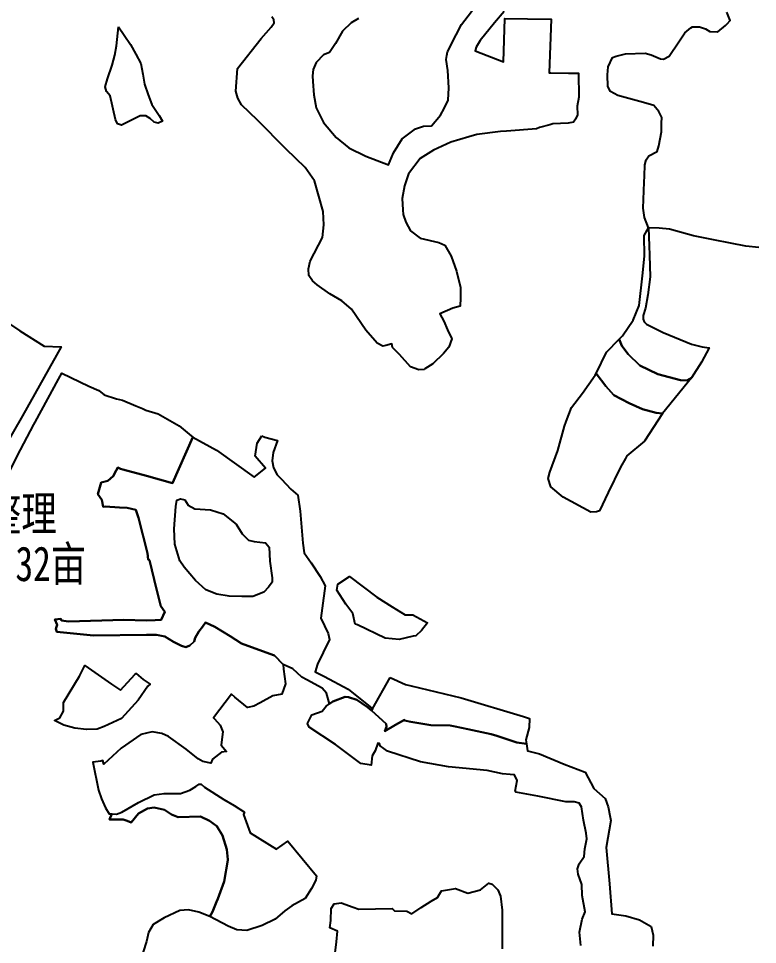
# Model space of a CAD drawing. Header units: millimetres. Extents: x 35444746 to 35449000, y 3482000 to 3488437.
# Drawn here: x 35447560.5 to 35447879.9, y 3484586.7 to 3484987 of the extents above; entities that cross this region are included whole.
import ezdxf
from ezdxf.enums import TextEntityAlignment as Align

# ---------------------------------------------------------------- set-up
doc = ezdxf.new("R2010")
doc.units = ezdxf.units.MM
for name, color, linetype, true_color in [('0203.02旱地整理', 9, 'Continuous', 0x808080), ('0204.01水田整理标注', 7, 'Continuous', 0xffffff), ('0204.02水田整理', 9, 'Continuous', 0x808080)]:
    doc.layers.add(name, color=color, linetype=linetype, true_color=true_color)
doc.styles.add('宋体', font='')
doc.styles.get('宋体').set_extended_font_data('SimSun')

msp = doc.modelspace()

# ---------------------------------------------------------------- linework, layer by layer
at = {"layer": '0203.02旱地整理', "color": 41}
for points in [[(35447603.721, 3484983.354), (35447606.117, 3484979.802), (35447608.949, 3484975.766), (35447611.202, 3484971.529), (35447613.374, 3484967.455), (35447614.251, 3484962.866), (35447614.879, 3484958.64), (35447616.56, 3484953.92), (35447618.162, 3484949.851), (35447621.229, 3484945.095), (35447622.77, 3484942.608), (35447620.892, 3484941.74), (35447619.191, 3484942.236), (35447617.413, 3484943.707), (35447615.471, 3484944.853), (35447613.929, 3484944.861), (35447613.036, 3484944.866), (35447604.979, 3484940.85), (35447603.278, 3484941.427), (35447602.476, 3484943.298), (35447600.127, 3484953.583), (35447598.498, 3484955.493), (35447598.01, 3484957.378), (35447598.934, 3484960.938), (35447600.997, 3484966.78), (35447602.158, 3484971.083), (35447602.841, 3484975.187)], [(35447603.721, 3484983.354), (35447606.117, 3484979.802), (35447608.949, 3484975.766), (35447611.202, 3484971.529), (35447613.374, 3484967.455), (35447614.251, 3484962.866), (35447614.879, 3484958.64), (35447616.56, 3484953.92), (35447618.162, 3484949.851), (35447621.229, 3484945.095), (35447622.77, 3484942.608), (35447620.892, 3484941.74), (35447619.191, 3484942.236), (35447617.413, 3484943.707), (35447615.471, 3484944.853), (35447613.929, 3484944.861), (35447613.036, 3484944.866), (35447604.979, 3484940.85), (35447603.278, 3484941.427), (35447602.476, 3484943.298), (35447600.127, 3484953.583), (35447598.498, 3484955.493), (35447598.01, 3484957.378), (35447598.934, 3484960.938), (35447600.997, 3484966.78), (35447602.158, 3484971.083), (35447602.841, 3484975.187)], [(35447665.72, 3484806.54), (35447666.944, 3484806.046), (35447672.431, 3484804.557), (35447670.587, 3484799.363), (35447670.164, 3484795.726), (35447670.756, 3484792.681), (35447672.363, 3484789.72), (35447674.201, 3484787.776), (35447678.201, 3484783.545), (35447681.163, 3484780.923), (35447682.254, 3484774.021), (35447683.335, 3484760.203), (35447683.991, 3484756.032), (35447686.99, 3484751.595), (35447690.828, 3484745.719), (35447693.024, 3484741.743), (35447691.751, 3484732.043), (35447691.176, 3484727.664), (35447694.374, 3484721.122), (35447694.903, 3484718.476), (35447692.241, 3484712.934), (35447689.774, 3484707.798), (35447688.704, 3484704.588), (35447692.717, 3484702.582), (35447702.938, 3484697.016), (35447712.501, 3484689.438), (35447713.466, 3484688.546), (35447713.017, 3484687.75), (35447711.353, 3484689.227), (35447706.741, 3484692.464), (35447703.134, 3484693.625), (35447701.66, 3484693.785), (35447696.314, 3484691.714), (35447694.92, 3484690.761), (35447693.686, 3484695.375), (35447691.692, 3484697.401), (35447685.07, 3484701.034), (35447683.022, 3484702.158), (35447679.032, 3484705.873), (35447674.956, 3484707.771), (35447671.214, 3484711.657), (35447664.359, 3484714.059), (35447656.835, 3484716.717), (35447651.981, 3484719.952), (35447645.392, 3484723.942), (35447641.289, 3484725.896), (35447640.009, 3484724.054), (35447638.385, 3484721.934), (35447636.877, 3484719.171), (35447636.422, 3484717.717), (35447634.518, 3484715.956), (35447632.839, 3484715.244), (35447630.98, 3484715.724), (35447627.492, 3484717.467), (35447623.758, 3484719.797), (35447620.156, 3484720.58), (35447615.781, 3484720.524), (35447592.927, 3484720.231), (35447577.026, 3484721.848), (35447576.555, 3484723.108), (35447577.162, 3484724.917), (35447576.255, 3484727.159), (35447578.744, 3484727.388), (35447579.108, 3484726.682), (35447582.045, 3484726.335), (35447605.994, 3484727.008), (35447615.727, 3484726.719), (35447619.587, 3484726.872), (35447622.189, 3484727.03), (35447623.807, 3484730.529), (35447621.975, 3484732.879), (35447620.162, 3484740.249), (35447617.176, 3484752.811), (35447616.508, 3484753.149), (35447616.235, 3484755.769), (35447612.39, 3484771.157), (35447611.142, 3484774.603), (35447607.517, 3484775.375), (35447604.071, 3484775.553), (35447597.95, 3484776.022), (35447597.035, 3484775.906), (35447596.491, 3484778.963), (35447594.722, 3484781.325), (35447596.162, 3484786.37), (35447599.047, 3484787.151), (35447601.463, 3484789.066), (35447602.701, 3484791.573), (35447603.462, 3484792.866), (35447604.62, 3484792.365), (35447605.651, 3484792.074), (35447615.781, 3484789.211), (35447626.981, 3484786.101), (35447635.904, 3484805.984), (35447646.041, 3484800.354), (35447662.402, 3484788.656), (35447667.195, 3484792.519), (35447662.752, 3484797.82), (35447663.648, 3484803.439)], [(35447665.72, 3484806.54), (35447666.944, 3484806.046), (35447672.431, 3484804.557), (35447670.587, 3484799.363), (35447670.164, 3484795.726), (35447670.756, 3484792.681), (35447672.363, 3484789.72), (35447674.201, 3484787.776), (35447678.201, 3484783.545), (35447681.163, 3484780.923), (35447682.254, 3484774.021), (35447683.335, 3484760.203), (35447683.991, 3484756.032), (35447686.99, 3484751.595), (35447690.828, 3484745.719), (35447693.024, 3484741.743), (35447691.751, 3484732.043), (35447691.176, 3484727.664), (35447694.374, 3484721.122), (35447694.903, 3484718.476), (35447692.241, 3484712.934), (35447689.774, 3484707.798), (35447688.704, 3484704.588), (35447692.717, 3484702.582), (35447702.938, 3484697.016), (35447712.501, 3484689.438), (35447713.466, 3484688.546), (35447713.017, 3484687.75), (35447711.353, 3484689.227), (35447706.741, 3484692.464), (35447703.134, 3484693.625), (35447701.66, 3484693.785), (35447696.314, 3484691.714), (35447694.92, 3484690.761), (35447693.686, 3484695.375), (35447691.692, 3484697.401), (35447685.07, 3484701.034), (35447683.022, 3484702.158), (35447679.032, 3484705.873), (35447674.956, 3484707.771), (35447671.214, 3484711.657), (35447664.359, 3484714.059), (35447656.835, 3484716.717), (35447651.981, 3484719.952), (35447645.392, 3484723.942), (35447641.289, 3484725.896), (35447640.009, 3484724.054), (35447638.385, 3484721.934), (35447636.877, 3484719.171), (35447636.422, 3484717.717), (35447634.518, 3484715.956), (35447632.839, 3484715.244), (35447630.98, 3484715.724), (35447627.492, 3484717.467), (35447623.758, 3484719.797), (35447620.156, 3484720.58), (35447615.781, 3484720.524), (35447592.927, 3484720.231), (35447577.026, 3484721.848), (35447576.555, 3484723.108), (35447577.162, 3484724.917), (35447576.255, 3484727.159), (35447578.744, 3484727.388), (35447579.108, 3484726.682), (35447582.045, 3484726.335), (35447605.994, 3484727.008), (35447615.727, 3484726.719), (35447619.587, 3484726.872), (35447622.189, 3484727.03), (35447623.807, 3484730.529), (35447621.975, 3484732.879), (35447620.162, 3484740.249), (35447617.176, 3484752.811), (35447616.508, 3484753.149), (35447616.235, 3484755.769), (35447612.39, 3484771.157), (35447611.142, 3484774.603), (35447607.517, 3484775.375), (35447604.071, 3484775.553), (35447597.95, 3484776.022), (35447597.035, 3484775.906), (35447596.491, 3484778.963), (35447594.722, 3484781.325), (35447596.162, 3484786.37), (35447599.047, 3484787.151), (35447601.463, 3484789.066), (35447602.701, 3484791.573), (35447603.462, 3484792.866), (35447604.62, 3484792.365), (35447605.651, 3484792.074), (35447615.781, 3484789.211), (35447626.981, 3484786.101), (35447635.904, 3484805.984), (35447646.041, 3484800.354), (35447662.402, 3484788.656), (35447667.195, 3484792.519), (35447662.752, 3484797.82), (35447663.648, 3484803.439)], [(35447666.477, 3484739.021), (35447661.712, 3484737.036), (35447657.038, 3484737.054), (35447651.53, 3484737.242), (35447646.192, 3484738.097), (35447641.525, 3484740.034), (35447636.95, 3484744.058), (35447632.047, 3484749.752), (35447630.222, 3484752.513), (35447627.996, 3484759.783), (35447627.77, 3484766.377), (35447628.475, 3484776.056), (35447628.986, 3484778.809), (35447630.574, 3484779.387), (35447632.325, 3484778.879), (35447633.818, 3484776.537), (35447636.65, 3484775.024), (35447643.492, 3484774.497), (35447648.994, 3484772.807), (35447654.57, 3484768.362), (35447657.141, 3484764.179), (35447659.885, 3484761.414), (35447662.303, 3484760.904), (35447667.309, 3484760.301), (35447668.804, 3484758.459), (35447669.115, 3484752.365), (35447670.172, 3484745.183), (35447670.082, 3484743.264), (35447668.488, 3484741.183)], [(35447666.477, 3484739.021), (35447661.712, 3484737.036), (35447657.038, 3484737.054), (35447651.53, 3484737.242), (35447646.192, 3484738.097), (35447641.525, 3484740.034), (35447636.95, 3484744.058), (35447632.047, 3484749.752), (35447630.222, 3484752.513), (35447627.996, 3484759.783), (35447627.77, 3484766.377), (35447628.475, 3484776.056), (35447628.986, 3484778.809), (35447630.574, 3484779.387), (35447632.325, 3484778.879), (35447633.818, 3484776.537), (35447636.65, 3484775.024), (35447643.492, 3484774.497), (35447648.994, 3484772.807), (35447654.57, 3484768.362), (35447657.141, 3484764.179), (35447659.885, 3484761.414), (35447662.303, 3484760.904), (35447667.309, 3484760.301), (35447668.804, 3484758.459), (35447669.115, 3484752.365), (35447670.172, 3484745.183), (35447670.082, 3484743.264), (35447668.488, 3484741.183)], [(35447706.072, 3484725.201), (35447704.999, 3484729.714), (35447701.916, 3484733.755), (35447698.158, 3484739.807), (35447698.547, 3484742.398), (35447703.602, 3484745.768), (35447715.397, 3484736.826), (35447722.008, 3484732.68), (35447727.694, 3484729.135), (35447730.97, 3484729.237), (35447737.317, 3484725.655), (35447734.656, 3484722.38), (35447732.196, 3484720.148), (35447731.049, 3484720.01), (35447725.087, 3484718.525), (35447718.921, 3484719.036), (35447707.09, 3484724.866)], [(35447706.072, 3484725.201), (35447704.999, 3484729.714), (35447701.916, 3484733.755), (35447698.158, 3484739.807), (35447698.547, 3484742.398), (35447703.602, 3484745.768), (35447715.397, 3484736.826), (35447722.008, 3484732.68), (35447727.694, 3484729.135), (35447730.97, 3484729.237), (35447737.317, 3484725.655), (35447734.656, 3484722.38), (35447732.196, 3484720.148), (35447731.049, 3484720.01), (35447725.087, 3484718.525), (35447718.921, 3484719.036), (35447707.09, 3484724.866)], [(35447604.607, 3484696.64), (35447610.702, 3484703.352), (35447611.312, 3484703.815), (35447614.387, 3484701.266), (35447617.428, 3484699.222), (35447616.323, 3484698.381), (35447612.212, 3484692.283), (35447605.069, 3484684.351), (35447597.521, 3484680.908), (35447594.444, 3484679.696), (35447589.906, 3484679.567), (35447584.851, 3484680.217), (35447580.116, 3484681.505), (35447575.975, 3484683.468), (35447578.395, 3484684.6), (35447579.954, 3484687.539), (35447579.954, 3484691.232), (35447586.805, 3484702.599), (35447589.174, 3484707.293), (35447600.723, 3484699.169)], [(35447604.607, 3484696.64), (35447610.702, 3484703.352), (35447611.312, 3484703.815), (35447614.387, 3484701.266), (35447617.428, 3484699.222), (35447616.323, 3484698.381), (35447612.212, 3484692.283), (35447605.069, 3484684.351), (35447597.521, 3484680.908), (35447594.444, 3484679.696), (35447589.906, 3484679.567), (35447584.851, 3484680.217), (35447580.116, 3484681.505), (35447575.975, 3484683.468), (35447578.395, 3484684.6), (35447579.954, 3484687.539), (35447579.954, 3484691.232), (35447586.805, 3484702.599), (35447589.174, 3484707.293), (35447600.723, 3484699.169)], [(35447721.087, 3484702.075), (35447727.72, 3484699.098), (35447730.269, 3484698.478), (35447751.894, 3484693.228), (35447778.835, 3484685.187), (35447781.333, 3484684.332), (35447781.303, 3484680.491), (35447779.761, 3484675.086), (35447780.054, 3484673.365), (35447775.936, 3484674.054), (35447767.224, 3484676.794), (35447764.769, 3484677.567), (35447754.76, 3484679.734), (35447749.284, 3484680.85), (35447747.087, 3484681.299), (35447738.733, 3484681.448), (35447730.139, 3484682.852), (35447727.304, 3484683.543), (35447727.286, 3484683.755), (35447723.397, 3484681.687), (35447718.772, 3484678.827), (35447719.526, 3484680.686), (35447719.37, 3484682.11), (35447713.017, 3484687.75), (35447713.466, 3484688.546)], [(35447721.087, 3484702.075), (35447727.72, 3484699.098), (35447730.269, 3484698.478), (35447751.894, 3484693.228), (35447778.835, 3484685.187), (35447781.333, 3484684.332), (35447781.303, 3484680.491), (35447779.761, 3484675.086), (35447780.054, 3484673.365), (35447775.936, 3484674.054), (35447767.224, 3484676.794), (35447764.769, 3484677.567), (35447754.76, 3484679.734), (35447749.284, 3484680.85), (35447747.087, 3484681.299), (35447738.733, 3484681.448), (35447730.139, 3484682.852), (35447727.304, 3484683.543), (35447727.286, 3484683.755), (35447723.397, 3484681.687), (35447718.772, 3484678.827), (35447719.526, 3484680.686), (35447719.37, 3484682.11), (35447713.017, 3484687.75), (35447713.466, 3484688.546)], [(35447658.234, 3484643.866), (35447657.728, 3484642.898), (35447660.589, 3484634.867), (35447672.08, 3484627.837), (35447676.883, 3484631.266), (35447689.292, 3484616.332), (35447688.968, 3484614.5), (35447687.131, 3484610.878), (35447684.42, 3484606.561), (35447678.613, 3484603.437), (35447675.559, 3484601.228), (35447671.448, 3484597.615), (35447665.849, 3484594.852), (35447659.15, 3484592.678), (35447654.849, 3484592.928), (35447651.148, 3484594.578), (35447643.142, 3484598.716), (35447644.36, 3484600.767), (35447646.041, 3484605.06), (35447646.592, 3484606.466), (35447649.364, 3484613.907), (35447651.003, 3484623.144), (35447651.039, 3484623.348), (35447650.544, 3484627.754), (35447648.695, 3484633.791), (35447646.289, 3484637.85), (35447642.976, 3484640.182), (35447639.147, 3484641.921), (35447629.494, 3484641.655), (35447626.676, 3484642.822), (35447623.618, 3484644.81), (35447619.101, 3484645.87), (35447616.189, 3484645.414), (35447612.331, 3484643.311), (35447609.228, 3484639.409), (35447607.468, 3484640.147), (35447605.795, 3484640.697), (35447604.059, 3484640.698), (35447599.866, 3484640.698), (35447600.816, 3484643.086), (35447602.884, 3484642.969), (35447605.182, 3484643.895), (35447612.421, 3484648.032), (35447619.063, 3484651.321), (35447623.399, 3484651.985), (35447630.518, 3484651.926), (35447634.604, 3484653.356), (35447637.161, 3484654.961), (35447638.61, 3484655.976), (35447639.375, 3484655.973), (35447640.9, 3484654.607), (35447649.296, 3484649.39), (35447653.707, 3484646.737)], [(35447658.234, 3484643.866), (35447657.728, 3484642.898), (35447660.589, 3484634.867), (35447672.08, 3484627.837), (35447676.883, 3484631.266), (35447689.292, 3484616.332), (35447688.968, 3484614.5), (35447687.131, 3484610.878), (35447684.42, 3484606.561), (35447678.613, 3484603.437), (35447675.559, 3484601.228), (35447671.448, 3484597.615), (35447665.849, 3484594.852), (35447659.15, 3484592.678), (35447654.849, 3484592.928), (35447651.148, 3484594.578), (35447643.142, 3484598.716), (35447644.36, 3484600.767), (35447646.041, 3484605.06), (35447646.592, 3484606.466), (35447649.364, 3484613.907), (35447651.003, 3484623.144), (35447651.039, 3484623.348), (35447650.544, 3484627.754), (35447648.695, 3484633.791), (35447646.289, 3484637.85), (35447642.976, 3484640.182), (35447639.147, 3484641.921), (35447629.494, 3484641.655), (35447626.676, 3484642.822), (35447623.618, 3484644.81), (35447619.101, 3484645.87), (35447616.189, 3484645.414), (35447612.331, 3484643.311), (35447609.228, 3484639.409), (35447607.468, 3484640.147), (35447605.795, 3484640.697), (35447604.059, 3484640.698), (35447599.866, 3484640.698), (35447600.816, 3484643.086), (35447602.884, 3484642.969), (35447605.182, 3484643.895), (35447612.421, 3484648.032), (35447619.063, 3484651.321), (35447623.399, 3484651.985), (35447630.518, 3484651.926), (35447634.604, 3484653.356), (35447637.161, 3484654.961), (35447638.61, 3484655.976), (35447639.375, 3484655.973), (35447640.9, 3484654.607), (35447649.296, 3484649.39), (35447653.707, 3484646.737)]]:
    msp.add_lwpolyline(points, close=True, dxfattribs=at)
at = {"layer": '0204.02水田整理', "color": 51}
for points in [[(35447707.468, 3484986.995), (35447704.268, 3484985.041), (35447700.49, 3484981.533), (35447697.524, 3484976.139), (35447694.89, 3484972.299), (35447692.396, 3484971.246), (35447689.155, 3484967.976), (35447687.834, 3484964.964), (35447687.589, 3484962.144), (35447687.769, 3484959.738), (35447688.199, 3484953.977), (35447689.149, 3484948.421), (35447692.365, 3484942.089), (35447697.761, 3484935.478), (35447703.223, 3484931.07), (35447710.628, 3484927.441), (35447720.425, 3484923.766), (35447722.621, 3484928.953), (35447726.291, 3484934.931), (35447732.103, 3484939.321), (35447735.618, 3484940.452), (35447738.969, 3484940.626), (35447742.975, 3484945.204), (35447744.539, 3484948.142), (35447746.186, 3484951.733), (35447746.449, 3484957.046), (35447746.044, 3484964.442), (35447745.406, 3484969.188), (35447745.703, 3484970.932), (35447745.99, 3484972.62), (35447749.696, 3484979.968), (35447752, 3484984.376), (35447761.085, 3484996.379)], [(35447770.437, 3484990.01), (35447766.239, 3484985.046), (35447760.01, 3484977.477), (35447758.286, 3484974.544), (35447757.92, 3484973.058), (35447770.126, 3484968.306), (35447770.774, 3484986.939), (35447780.476, 3484986.852), (35447790.792, 3484986.759), (35447789.938, 3484963.552), (35447790.626, 3484963.54), (35447798.178, 3484963.406), (35447802.091, 3484963.393), (35447802.58, 3484963.391), (35447802.749, 3484953.019), (35447802.036, 3484949.014), (35447802.058, 3484945.329), (35447801.314, 3484943.489), (35447800.343, 3484942.19), (35447798.077, 3484941.745), (35447791.473, 3484941.382), (35447790.122, 3484941.015), (35447785.66, 3484939.804), (35447784.354, 3484939.248), (35447771.418, 3484938.327), (35447768.908, 3484938.148), (35447758.652, 3484936.8), (35447755.14, 3484935.77), (35447747.413, 3484933.503), (35447739.916, 3484930.03), (35447734.128, 3484926.47), (35447729.09, 3484919.778), (35447727.363, 3484914.655), (35447726.34, 3484909.142), (35447726.613, 3484904.275), (35447726.724, 3484902.3), (35447727.989, 3484898.972), (35447729.931, 3484895.218), (35447734.156, 3484892.026), (35447742.134, 3484890.207), (35447744.736, 3484888.976), (35447747.531, 3484884.264), (35447749.873, 3484877.816), (35447751.479, 3484870.637), (35447751.545, 3484866.235), (35447751.387, 3484862.604), (35447748.23, 3484861.718), (35447742.546, 3484859.323), (35447744.374, 3484856.148), (35447745.894, 3484852.396), (35447747.815, 3484848.48), (35447746.5, 3484844.821), (35447744.13, 3484842.142), (35447739.556, 3484837.68), (35447736.15, 3484835.485), (35447735.779, 3484835.246), (35447733.498, 3484835.09), (35447729.919, 3484836.324), (35447725.157, 3484841.752), (35447722.177, 3484844.713), (35447721.847, 3484846.267), (35447719.342, 3484845.547), (35447717.989, 3484845.373), (35447715.529, 3484846.584), (35447710.677, 3484852.223), (35447704.362, 3484861.293), (35447700.228, 3484864.898), (35447695.115, 3484868.019), (35447689.548, 3484871.777), (35447687.524, 3484873.577), (35447686.006, 3484875.87), (35447685.858, 3484878.719), (35447686.608, 3484882.133), (35447691.951, 3484892.276), (35447692.216, 3484895.112), (35447692.469, 3484897.807), (35447692.173, 3484903.505), (35447688.419, 3484916.789), (35447684.38, 3484922.507), (35447676.122, 3484930.525), (35447663.819, 3484943.04), (35447656.855, 3484949.587), (35447655.325, 3484952.524), (35447654.359, 3484955.508), (35447655.081, 3484965.328), (35447665.332, 3484978.388), (35447669.675, 3484983.252), (35447670.988, 3484985.119), (35447670.913, 3484986.422), (35447669.942, 3484987.649)], [(35447880.542, 3484887.991), (35447874.927, 3484888.536), (35447868.261, 3484889.826), (35447860.985, 3484891.276), (35447852.29, 3484893.074), (35447841.86, 3484895.858), (35447837.388, 3484896.391), (35447833.156, 3484896.516), (35447832.778, 3484896.439), (35447831.035, 3484900.944), (35447830.506, 3484905.021), (35447830.745, 3484912.51), (35447830.968, 3484916.249), (35447831.12, 3484918.808), (35447831.17, 3484923.689), (35447831.826, 3484925.916), (35447832.982, 3484927.614), (35447836.583, 3484929.45), (35447837.34, 3484931.884), (35447838.447, 3484938.024), (35447838.485, 3484941.756), (35447838.51, 3484944.214), (35447837.233, 3484946.834), (35447835.058, 3484949.299), (35447830.674, 3484950.728), (35447819.598, 3484953.664), (35447816.441, 3484955.487), (35447815.267, 3484957.564), (35447815.156, 3484962.697), (35447815.352, 3484966.035), (35447817.267, 3484970.088), (35447818.902, 3484970.723), (35447822.851, 3484971.694), (35447831.423, 3484972.035), (35447834.009, 3484971.261), (35447837.942, 3484969.541), (35447839.287, 3484969.4), (35447841.744, 3484970.679), (35447845.972, 3484976.843), (35447848.461, 3484980.738), (35447851.178, 3484982.915), (35447851.773, 3484983.392), (35447852.499, 3484983.425), (35447854.932, 3484983.399), (35447857.464, 3484982.484), (35447859.276, 3484981.41), (35447862.582, 3484981.185), (35447862.733, 3484981.174), (35447866.046, 3484983.902), (35447866.79, 3484984.716), (35447868.093, 3484986.143), (35447866.741, 3484989.729)], [(35447546.73, 3484861.422), (35447561.089, 3484851.99), (35447571.626, 3484845.34), (35447578.87, 3484845.026), (35447562.227, 3484815.211), (35447532.501, 3484763.815)], [(35447556.583, 3484791.197), (35447561.332, 3484800.561), (35447567.165, 3484811.501), (35447567.667, 3484812.417), (35447573.216, 3484822.554), (35447577.796, 3484831), (35447579.265, 3484833.585), (35447590.872, 3484828.06), (35447595.251, 3484826.158), (35447597.493, 3484824.342), (35447602.898, 3484822.528), (35447605.404, 3484821.918), (35447611.168, 3484819.518), (35447614.034, 3484818.325), (35447615.456, 3484817.598), (35447620.818, 3484816.054), (35447629.926, 3484810.845), (35447634.326, 3484807.268), (35447635.904, 3484805.984), (35447626.981, 3484786.101), (35447615.781, 3484789.211), (35447605.651, 3484792.074), (35447604.62, 3484792.365), (35447603.462, 3484792.866), (35447602.701, 3484791.573), (35447601.463, 3484789.066), (35447599.047, 3484787.151), (35447596.162, 3484786.37), (35447594.722, 3484781.325), (35447596.491, 3484778.963), (35447597.035, 3484775.906), (35447597.95, 3484776.022), (35447604.071, 3484775.553), (35447607.517, 3484775.375), (35447611.142, 3484774.603), (35447612.39, 3484771.157), (35447616.235, 3484755.769), (35447616.508, 3484753.149), (35447617.176, 3484752.811), (35447620.162, 3484740.249), (35447621.975, 3484732.879), (35447623.807, 3484730.529), (35447622.189, 3484727.03), (35447619.587, 3484726.872), (35447615.727, 3484726.719), (35447605.994, 3484727.008), (35447582.045, 3484726.335), (35447579.108, 3484726.682), (35447578.744, 3484727.388), (35447576.255, 3484727.159), (35447577.162, 3484724.917), (35447576.555, 3484723.108), (35447577.026, 3484721.848), (35447592.927, 3484720.231), (35447615.781, 3484720.524), (35447620.156, 3484720.58), (35447623.758, 3484719.797), (35447627.492, 3484717.467), (35447630.98, 3484715.724), (35447632.839, 3484715.244), (35447634.518, 3484715.956), (35447636.422, 3484717.717), (35447636.877, 3484719.171), (35447638.385, 3484721.934), (35447640.009, 3484724.054), (35447641.289, 3484725.896), (35447645.392, 3484723.942), (35447651.981, 3484719.952), (35447656.835, 3484716.717), (35447664.359, 3484714.059), (35447671.214, 3484711.657), (35447674.956, 3484707.771), (35447675.048, 3484705.743), (35447675.909, 3484699.395), (35447674.338, 3484694.939), (35447670.404, 3484694.112), (35447664.895, 3484691.149), (35447662.275, 3484689.725), (35447659.49, 3484689.145), (35447654.014, 3484693.533), (35447652.562, 3484694.818), (35447644.755, 3484684.709), (35447645.176, 3484684.284), (35447647.675, 3484681.421), (35447648.861, 3484678.639), (35447648.401, 3484675.3), (35447648.16, 3484672.864), (35447650.368, 3484670.077), (35447648.24, 3484669.745), (35447644.316, 3484666.782), (35447643.584, 3484665.007), (35447640.127, 3484665.751), (35447638.174, 3484666.949), (35447632.914, 3484671.054), (35447625.362, 3484676.613), (35447622.474, 3484677.901), (35447618.307, 3484678.597), (35447613.368, 3484677.425), (35447604.921, 3484671.586), (35447597.322, 3484664.552), (35447596.892, 3484666.158), (35447596.093, 3484665.853), (35447592.61, 3484665.526), (35447595.074, 3484653.421), (35447596.335, 3484649.676), (35447598.05, 3484645.707), (35447599.655, 3484643.152), (35447600.816, 3484643.086), (35447599.866, 3484640.698), (35447604.059, 3484640.698), (35447605.795, 3484640.697), (35447607.468, 3484640.147), (35447609.228, 3484639.409), (35447612.331, 3484643.311), (35447616.189, 3484645.414), (35447619.101, 3484645.87), (35447623.618, 3484644.81), (35447626.676, 3484642.822), (35447629.494, 3484641.655), (35447639.147, 3484641.921), (35447642.976, 3484640.182), (35447646.289, 3484637.85), (35447648.695, 3484633.791), (35447650.544, 3484627.754), (35447651.039, 3484623.348), (35447651.003, 3484623.144), (35447649.364, 3484613.907), (35447646.592, 3484606.466), (35447646.041, 3484605.06), (35447644.36, 3484600.767), (35447643.142, 3484598.716), (35447638.44, 3484600.677), (35447633.97, 3484601.68), (35447630.183, 3484601.376), (35447623.419, 3484598.236), (35447618.755, 3484595.234), (35447616.721, 3484591.859), (35447615.816, 3484587.954), (35447612.883, 3484579.068)], [(35447803.637, 3484586.151), (35447803.016, 3484592.056), (35447804.146, 3484597.666), (35447805.482, 3484600.736), (35447804.192, 3484607.865), (35447804.058, 3484612.641), (35447802.414, 3484617.009), (35447802.179, 3484619.356), (35447802.865, 3484621.529), (35447805.065, 3484624.697), (35447805.34, 3484628.046), (35447806.209, 3484632.396), (35447805.807, 3484634.828), (35447804.673, 3484640.365), (35447803.877, 3484646.235), (35447802.799, 3484647.75), (35447800.624, 3484648.268), (35447797.023, 3484648.377), (35447784.977, 3484650.808), (35447775.44, 3484652.551), (35447775.191, 3484652.888), (35447776.062, 3484657.603), (35447774.846, 3484659.954), (35447773.032, 3484660.165), (35447769.766, 3484660.442), (35447763.105, 3484661.864), (35447746.36, 3484663.42), (35447734.229, 3484665.611), (35447720.023, 3484670.247), (35447716.81, 3484672.508), (35447716.567, 3484673.516), (35447715.792, 3484673.737), (35447714.733, 3484670.332), (35447713.305, 3484668.268), (35447712.889, 3484664.213), (35447708.514, 3484664.861), (35447697.47, 3484673.141), (35447686.065, 3484680.581), (35447685.477, 3484682.208), (35447687.231, 3484685.983), (35447691.783, 3484687.522), (35447693.448, 3484689.754), (35447694.92, 3484690.761), (35447696.314, 3484691.714), (35447701.66, 3484693.785), (35447703.134, 3484693.625), (35447706.741, 3484692.464), (35447711.353, 3484689.227), (35447713.017, 3484687.75), (35447719.37, 3484682.11), (35447719.526, 3484680.686), (35447718.772, 3484678.827), (35447723.397, 3484681.687), (35447727.286, 3484683.755), (35447727.304, 3484683.543), (35447730.139, 3484682.852), (35447738.733, 3484681.448), (35447747.087, 3484681.299), (35447749.284, 3484680.85), (35447754.76, 3484679.734), (35447764.769, 3484677.567), (35447767.224, 3484676.794), (35447775.936, 3484674.054), (35447780.054, 3484673.365), (35447780.571, 3484670.331), (35447785.67, 3484669.068), (35447796.296, 3484664.626), (35447805.485, 3484661.132), (35447809.142, 3484654.035), (35447814.151, 3484649.772), (35447815.43, 3484646.109), (35447816.273, 3484641.701), (35447816.538, 3484640.316), (35447814.485, 3484628.583), (35447815.931, 3484612.892), (35447816.902, 3484599.928), (35447823.004, 3484599.01), (35447828.982, 3484597.341), (35447833.927, 3484594.378), (35447834.82, 3484590.671), (35447834.701, 3484585.935)], [(35447696.904, 3484579.574), (35447697.918, 3484587.872), (35447698.401, 3484592.381), (35447695.059, 3484593.865), (35447695.428, 3484596.999), (35447695.705, 3484602.255), (35447696.904, 3484604.283), (35447699.903, 3484604.603), (35447705.17, 3484602.736), (35447707.628, 3484601.865), (35447721.96, 3484602.23), (35447723.016, 3484601.233), (35447728.379, 3484601.055), (35447730.511, 3484599.908), (35447734.603, 3484602.611), (35447738.832, 3484605.384), (35447741.603, 3484606.972), (35447743.364, 3484609.915), (35447749.36, 3484610.814), (35447754.752, 3484608.881), (35447760.169, 3484610.29), (35447763.869, 3484613.231), (35447765.22, 3484612.733), (35447767.73, 3484610.329), (35447768.881, 3484607.506), (35447769.613, 3484601.442), (35447769.498, 3484584.744)]]:
    msp.add_lwpolyline(points, dxfattribs=at)
for points in [[(35447832.778, 3484896.439), (35447833.166, 3484888.668), (35447833.234, 3484884.669), (35447833.529, 3484875.281), (35447832.523, 3484867.531), (35447831.524, 3484861.821), (35447830.452, 3484858.56), (35447830.446, 3484857.009), (35447830.932, 3484855.864), (35447831.908, 3484854.882), (35447839.16, 3484851.184), (35447851.468, 3484846.245), (35447856.034, 3484845.005), (35447859.049, 3484844.58), (35447855.73, 3484838.437), (35447851.35, 3484831.568), (35447849.388, 3484830.531), (35447846.705, 3484830.558), (35447836.81, 3484833.261), (35447829.121, 3484836.917), (35447824.048, 3484841.929), (35447821.238, 3484845.455), (35447820.115, 3484848.324), (35447821.515, 3484849.798), (35447826.17, 3484856.635), (35447828.733, 3484862.864), (35447830.197, 3484875.782), (35447831.096, 3484884.234), (35447830.892, 3484893.111)], [(35447820.115, 3484848.324), (35447821.238, 3484845.455), (35447824.048, 3484841.929), (35447829.121, 3484836.917), (35447836.81, 3484833.261), (35447846.705, 3484830.558), (35447849.388, 3484830.531), (35447851.35, 3484831.568), (35447838.881, 3484816.208), (35447836.174, 3484816.575), (35447830.285, 3484818.033), (35447824.467, 3484820.689), (35447817.803, 3484824.184), (35447814.421, 3484828.099), (35447810.168, 3484833.537), (35447814.733, 3484842.66)], [(35447810.168, 3484833.537), (35447814.421, 3484828.099), (35447817.803, 3484824.184), (35447824.467, 3484820.689), (35447830.285, 3484818.033), (35447836.174, 3484816.575), (35447838.881, 3484816.208), (35447831.136, 3484804.289), (35447823.489, 3484797.889), (35447822.836, 3484796.71), (35447820.766, 3484792.974), (35447815.39, 3484782.011), (35447811.609, 3484774.08), (35447810.334, 3484773.656), (35447807.901, 3484773.6), (35447795.888, 3484780.044), (35447790.565, 3484784.584), (35447789.385, 3484788.081), (35447790.142, 3484790.909), (35447793.559, 3484800.194), (35447796.523, 3484810.761), (35447797.254, 3484812.692), (35447799.544, 3484818.739), (35447804.345, 3484825.044), (35447809.766, 3484832.733)]]:
    msp.add_lwpolyline(points, close=True, dxfattribs=at)

# ---------------------------------------------------------------- texts
at = {"layer": '0204.01水田整理标注', "color": 51, "style": '宋体', "width": 0.75}
for s, p in [('7#水田整理', (35447538.69272, 3484773.275146, -1601.080232)), ('面积:548.32亩', (35447539.988533, 3484751.597079, -1601.080232))]:
    msp.add_text(s, height=15, dxfattribs=at).set_placement(p, align=Align.MIDDLE)

doc.saveas('drawing.dxf')
